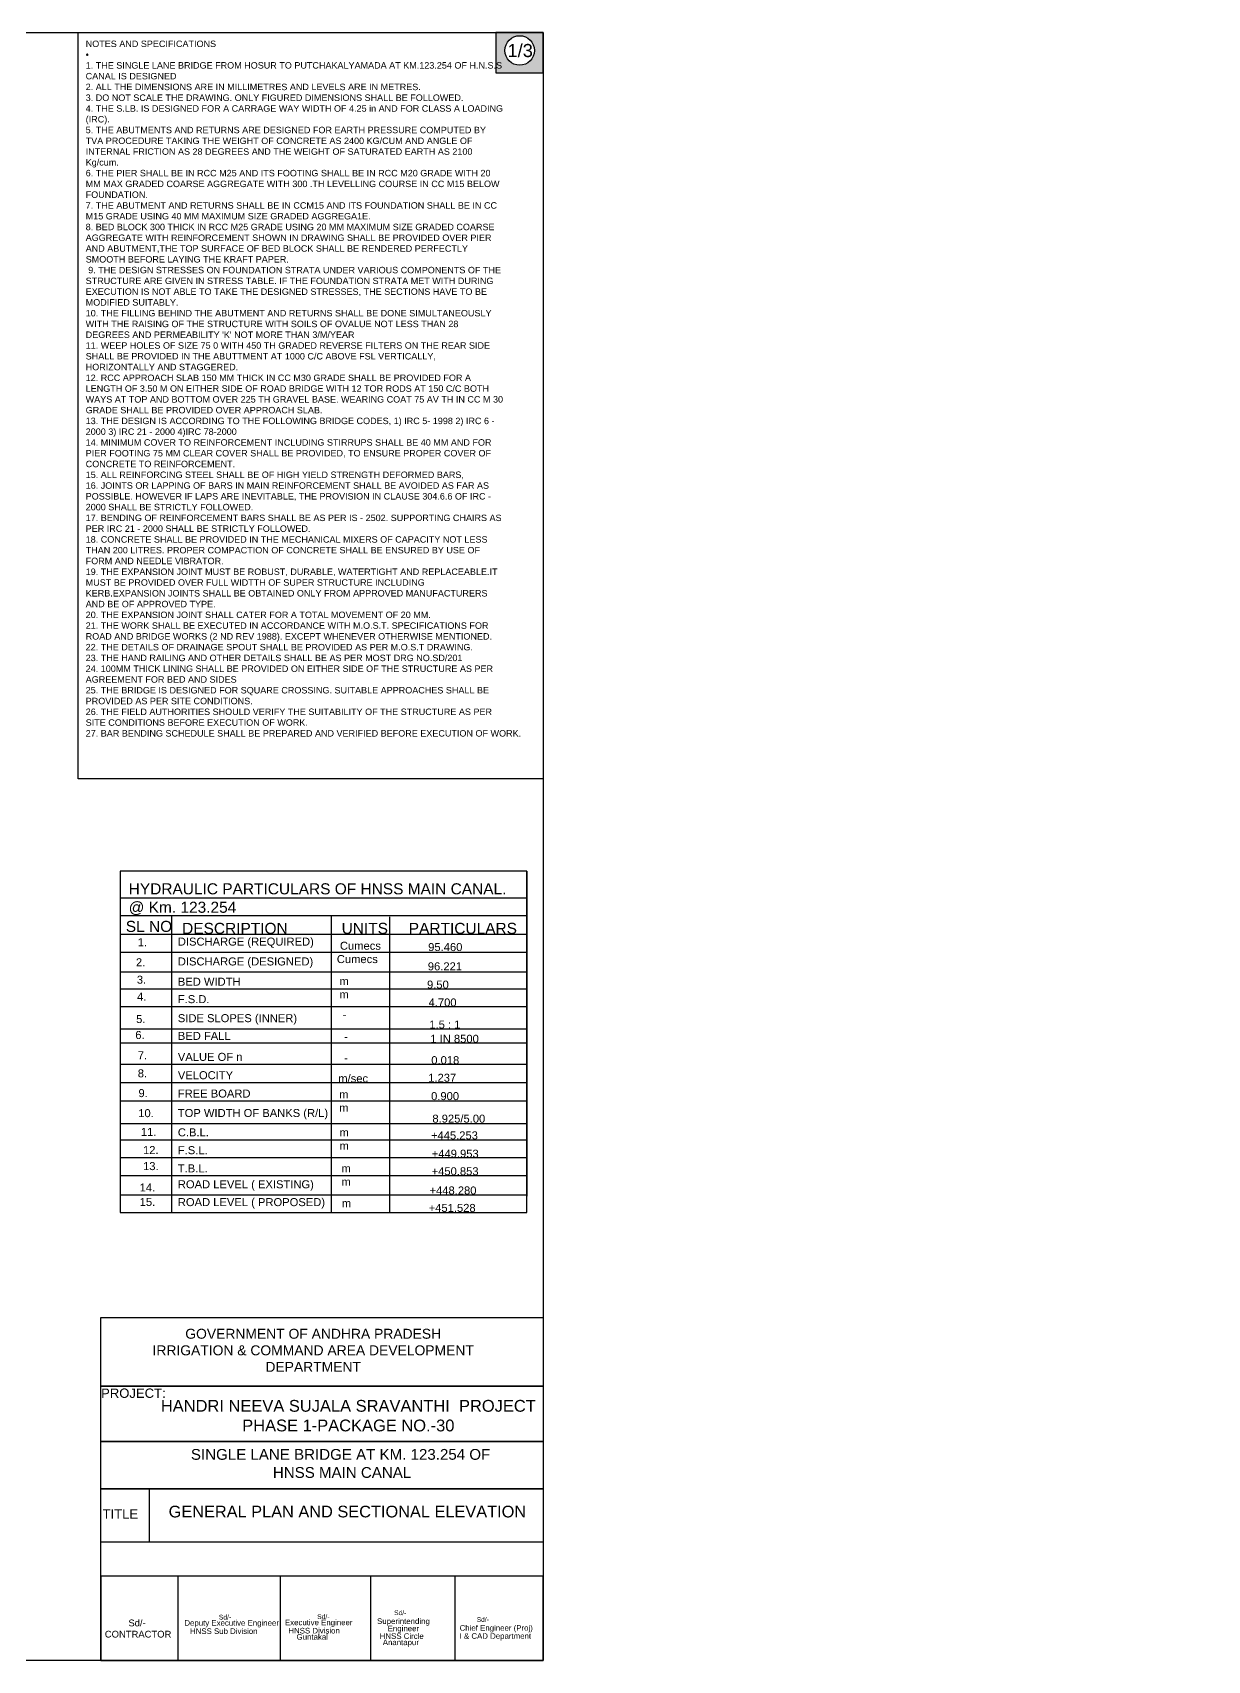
# Model space of a CAD drawing. Header units: inches. Extents: x 325 to 11487, y 381 to 10656.
# Drawn here: x 399.7 to 450, y 455.4 to 525.1 of the extents above; entities that cross this region are included whole.
import ezdxf

# ---------------------------------------------------------------- set-up
doc = ezdxf.new("R2010")
doc.units = ezdxf.units.IN
doc.header["$MEASUREMENT"] = 0
for name, color, linetype in [('DIMENSION', 255, 'Continuous'), ('DRAWING', 7, 'Continuous'), ('HATCH', 7, 'Continuous'), ('TEXT', 255, 'Continuous')]:
    doc.layers.add(name, color=color, linetype=linetype)
doc.styles.get("Standard").update_dxf_attribs({"font": 'arial.ttf'})

msp = doc.modelspace()

# ---------------------------------------------------------------- hatches: boundary and pattern name
at = {"layer": 'HATCH', "ltscale": 0.02}
h = msp.add_hatch(color=256, dxfattribs=at)
h.paths.add_polyline_path([(421.55667, 525.05893), (419.53067, 525.05893), (419.53067, 523.33321), (421.55667, 523.33321)])
h.paths.add_polyline_path([(421.17812, 524.29291, -1), (419.91265, 524.29291, -1)], flags=16)
h.paths.add_polyline_path([(419.87973, 523.85591), (421.25648, 523.85591), (421.25648, 524.7248), (419.87973, 524.7248)], flags=24)

# ---------------------------------------------------------------- linework, layer by layer
at = {"layer": 'DIMENSION', "ltscale": 0.02}
for points in [[(401.66041, 525.05893), (421.55667, 525.05893), (421.55667, 493.13885), (401.66041, 493.13885)], [(420.85462, 489.18995), (403.46487, 489.18995), (403.46487, 474.58494), (420.85462, 474.58494)]]:
    msp.add_lwpolyline(points, close=True, dxfattribs=at)
for points in [[(420.85462, 489.18995), (420.85462, 475.28575)], [(403.46487, 488.05039), (420.85462, 488.05039)], [(403.46487, 487.29604), (420.85462, 487.29604)], [(405.65027, 487.29604), (405.65027, 474.58494)], [(412.48274, 487.29604), (412.48274, 474.58494)], [(414.97626, 487.23453), (414.97626, 474.58494)], [(403.46487, 486.49013), (420.85462, 486.49013)], [(403.46487, 485.72777), (420.85462, 485.72777)], [(403.46487, 484.87832), (420.85462, 484.87832)], [(403.46487, 484.15955), (420.85462, 484.15955)], [(403.46487, 483.39719), (420.85462, 483.39719)], [(403.46487, 482.4526), (420.85462, 482.4526)], [(403.46487, 481.84274), (420.85462, 481.84274)], [(403.46487, 480.92792), (420.85462, 480.92792)], [(403.46487, 480.14379), (420.85462, 480.14379)], [(403.46487, 479.35966), (420.85462, 479.35966)], [(403.46487, 478.39661), (420.85462, 478.39661)], [(403.46487, 477.69961), (420.85462, 477.69961)], [(403.46487, 476.93725), (420.85462, 476.93725)], [(403.46487, 476.17493), (420.85462, 476.17493)], [(403.46487, 475.34725), (420.85462, 475.34725)], [(403.46487, 474.58494), (420.85462, 474.58494)], [(404.70521, 462.76414), (404.70521, 460.49307)]]:
    msp.add_lwpolyline(points, dxfattribs=at)
at = {"layer": 'DRAWING', "ltscale": 0.02}
msp.add_lwpolyline([(325.49314, 525.05893), (421.55667, 525.05893), (421.55667, 455.4306), (325.49314, 455.4306)], close=True, dxfattribs=at)
at = {"layer": 'HATCH', "ltscale": 0.02}
msp.add_circle((420.54538, 524.29291), 0.63273, dxfattribs=at)
at = {"layer": 'TEXT', "ltscale": 0.02}
for points in [[(421.55667, 525.05893), (419.53067, 525.05893), (419.53067, 523.33321), (421.55667, 523.33321)], [(421.55667, 455.4306), (402.63236, 455.4306), (402.63236, 470.09767), (421.55667, 470.09767)], [(402.63236, 470.09767), (421.55667, 470.09767), (421.55667, 467.15944), (402.63236, 467.15944)], [(402.63236, 467.15944), (421.55667, 467.15944), (421.55667, 464.79976), (402.63236, 464.79976)], [(402.63236, 464.79976), (421.55667, 464.79976), (421.55667, 462.76414), (402.63236, 462.76414)], [(402.63236, 462.76414), (421.55667, 462.76414), (421.55667, 460.49307), (402.63236, 460.49307)], [(402.63236, 455.4306), (421.55667, 455.4306), (421.55667, 459.03497), (402.63236, 459.03497)]]:
    msp.add_lwpolyline(points, close=True, dxfattribs=at)
for points in [[(405.92109, 459.03497), (405.92109, 455.4306)], [(410.29621, 459.03497), (410.29621, 455.4306)], [(414.16595, 459.03497), (414.16595, 455.4306)], [(417.76734, 459.03497), (417.76734, 455.4306)]]:
    msp.add_lwpolyline(points, dxfattribs=at)

# ---------------------------------------------------------------- texts
at = {"layer": 'DIMENSION', "attachment_point": 1}
for s, insert, char_height, width in [("NOTES AND SPECIFICATIONS \\P• \\P1. THE SINGLE LANE BRIDGE FROM HOSUR TO PUTCHAKALYAMADA AT KM.123.254 OF H.N.S.S CANAL IS DESIGNED \\P2. ALL THE DIMENSIONS ARE IN MILLIMETRES AND LEVELS ARE IN METRES.\\P3. DO NOT SCALE THE DRAWING. ONLY FIGURED DIMENSIONS SHALL BE FOLLOWED. \\P4. THE S.LB. IS DESIGNED FOR A CARRAGE WAY WIDTH OF 4.25 in AND FOR CLASS A LOADING (IRC). \\P5. THE ABUTMENTS AND RETURNS ARE DESIGNED FOR EARTH PRESSURE COMPUTED BY TVA PROCEDURE TAKING THE WEIGHT OF CONCRETE AS 2400 KG/CUM AND ANGLE OF INTERNAL FRICTION AS 28 DEGREES AND THE WEIGHT OF SATURATED EARTH AS 2100 Kg/cum.\\P6. THE PIER SHALL BE IN RCC M25 AND ITS FOOTING SHALL BE IN RCC M20 GRADE WITH 20 MM MAX GRADED COARSE AGGREGATE WITH 300 .TH LEVELLING COURSE IN CC M15 BELOW FOUNDATION. \\P7. THE ABUTMENT AND RETURNS SHALL BE IN CCM15 AND ITS FOUNDATION SHALL BE IN CC M15 GRADE USING 40 MM MAXIMUM SIZE GRADED AGGREGA1E. \\P8. BED BLOCK 300 THICK IN RCC M25 GRADE USING 20 MM MAXIMUM SIZE GRADED COARSE AGGREGATE WITH REINFORCEMENT SHOWN IN DRAWING SHALL BE PROVIDED OVER PIER AND ABUTMENT,THE TOP SURFACE OF BED BLOCK SHALL BE RENDERED PERFECTLY SMOOTH BEFORE LAYING THE KRAFT PAPER.\\P 9. THE DESIGN STRESSES ON FOUNDATION STRATA UNDER VARIOUS COMPONENTS OF THE STRUCTURE ARE GIVEN IN STRESS TABLE. IF THE FOUNDATION STRATA MET WITH DURING EXECUTION IS NOT ABLE TO TAKE THE DESIGNED STRESSES, THE SECTIONS HAVE TO BE MODIFIED SUITABLY. \\P10. THE FILLING BEHIND THE ABUTMENT AND RETURNS SHALL BE DONE SIMULTANEOUSLY WITH THE RAISING OF THE STRUCTURE WITH SOILS OF OVALUE NOT LESS THAN 28 DEGREES AND PERMEABILITY 'K' NOT MORE THAN 3/M/YEAR \\P11. WEEP HOLES OF SIZE 75 0 WITH 450 TH GRADED REVERSE FILTERS ON THE REAR SIDE SHALL BE PROVIDED IN THE ABUTTMENT AT 1000 C/C ABOVE FSL VERTICALLY, HORIZONTALLY AND STAGGERED. \\P12. RCC APPROACH SLAB 150 MM THICK IN CC M30 GRADE SHALL BE PROVIDED FOR A LENGTH OF 3.50 M ON EITHER SIDE OF ROAD BRIDGE WITH 12 TOR RODS AT 150 C/C BOTH WAYS AT TOP AND BOTTOM OVER 225 TH GRAVEL BASE. WEARING COAT 75 AV TH IN CC M 30 GRADE SHALL BE PROVIDED OVER APPROACH SLAB. \\P13. THE DESIGN IS ACCORDING TO THE FOLLOWING BRIDGE CODES, 1) IRC 5- 1998 2) IRC 6 - 2000 3) IRC 21 - 2000 4)IRC 78-2000 \\P14. MINIMUM COVER TO REINFORCEMENT INCLUDING STIRRUPS SHALL BE 40 MM AND FOR PIER FOOTING 75 MM CLEAR COVER SHALL BE PROVIDED, TO ENSURE PROPER COVER OF CONCRETE TO REINFORCEMENT. \\P15. ALL REINFORCING STEEL SHALL BE OF HIGH YIELD STRENGTH DEFORMED BARS, \\P16. JOINTS OR LAPPING OF BARS IN MAIN REINFORCEMENT SHALL BE AVOIDED AS FAR AS POSSIBLE. HOWEVER IF LAPS ARE INEVITABLE, THE PROVISION IN CLAUSE 304.6.6 OF IRC - 2000 SHALL BE STRICTLY FOLLOWED. \\P17. BENDING OF REINFORCEMENT BARS SHALL BE AS PER IS - 2502. SUPPORTING CHAIRS AS PER IRC 21 - 2000 SHALL BE STRICTLY FOLLOWED. \\P18. CONCRETE SHALL BE PROVIDED IN THE MECHANICAL MIXERS OF CAPACITY NOT LESS THAN 200 LITRES. PROPER COMPACTION OF CONCRETE SHALL BE ENSURED BY USE OF FORM AND NEEDLE VIBRATOR. \\P19. THE EXPANSION JOINT MUST BE ROBUST, DURABLE, WATERTIGHT AND REPLACEABLE.IT MUST BE PROVIDED OVER FULL WIDTTH OF SUPER STRUCTURE INCLUDING KERB.EXPANSION JOINTS SHALL BE OBTAINED ONLY FROM APPROVED MANUFACTURERS AND BE OF APPROVED TYPE. \\P20. THE EXPANSION JOINT SHALL CATER FOR A TOTAL MOVEMENT OF 20 MM. \\P21. THE WORK SHALL BE EXECUTED IN ACCORDANCE WITH M.O.S.T. SPECIFICATIONS FOR ROAD AND BRIDGE WORKS (2 ND REV 1988). EXCEPT WHENEVER OTHERWISE MENTIONED. \\P22. THE DETAILS OF DRAINAGE SPOUT SHALL BE PROVIDED AS PER M.O.S.T DRAWING. \\P23. THE HAND RAILING AND OTHER DETAILS SHALL BE AS PER MOST DRG NO.SD/201 \\P24. 100MM THICK LINING SHALL BE PROVIDED ON EITHER SIDE OF THE STRUCTURE AS PER AGREEMENT FOR BED AND SIDES \\P25. THE BRIDGE IS DESIGNED FOR SQUARE CROSSING. SUITABLE APPROACHES SHALL BE PROVIDED AS PER SITE CONDITIONS. \\P26. THE FIELD AUTHORITIES SHOULD VERIFY THE SUITABILITY OF THE STRUCTURE AS PER SITE CONDITIONS BEFORE EXECUTION OF WORK. \\P27. BAR BENDING SCHEDULE SHALL BE PREPARED AND VERIFIED BEFORE EXECUTION OF WORK. ", (401.98401, 524.71525), 0.27642825, 17.8148938), ('\\PHYDRAULIC PARTICULARS OF HNSS MAIN CANAL.  @ Km. 123.254', (403.82374, 489.45977), 0.4730913, 17.011635), (' SL NO', (403.51549, 487.06445), 0.473091, 2.2120205), (' DESCRIPTION ', (405.92492, 486.97968), 0.4730913, 5.1128231), ('UNITS', (412.93095, 486.97968), 0.473091, 1.9910497), ('PARTICULARS', (415.80312, 486.97968), 0.4730913, 4.7688961), ('1.', (404.21056, 486.32353), 0.342289, 0.4428696), ('DISCHARGE (REQUIRED)', (405.92492, 486.34834), 0.3422887, 8.3650517), (' Cumecs \\PCumecs \\P ', (412.72507, 486.17113), 0.342289, 1.8715346), (' 95.460 ', (416.49945, 486.11458), 0.342289, 1.651146), ('2.', (404.13372, 485.46458), 0.342289, 0.4428696), ('DISCHARGE (DESIGNED)', (405.92492, 485.49889), 0.3422887, 8.3267622), ('3.', (404.17117, 484.71897), 0.342289, 0.4428696), ('BED WIDTH', (405.92492, 484.63296), 0.342289, 3.786925), ('\\P 96.221 ', (416.48506, 485.86054), 0.342289, 1.5829918), ('4.', (404.18207, 483.99361), 0.342289, 0.4428696), ('m \\Pm ', (412.83702, 484.65798), 0.342289, 0.3527838), (' 9.50 \\P', (416.44974, 484.50908), 0.342289, 1.0926738), ('F.S.D.', (405.92492, 483.88674), 0.342289, 1.8490739), (' 4.700 \\P', (416.51699, 483.74672), 0.342289, 1.3719099), ('5.', (404.14192, 483.03604), 0.342289, 0.4428696), ('SIDE SLOPES (INNER)', (405.92492, 483.07317), 0.3422887, 30.4891834), ('-', (412.97281, 483.21823), 0.34229, 0.3527838), (' 1.5 : 1 ', (416.55017, 482.80212), 0.342289, 1.443006), ('6.', (404.10533, 482.35521), 0.342289, 0.4428696), ('BED FALL', (405.92492, 482.31615), 0.342289, 3.2027573), ('-', (413.03722, 482.28913), 0.34229, 0.3527838), ('1 IN 8500 \\P', (416.72473, 482.19226), 0.342289, 2.0985612), ('7.', (404.21261, 481.48536), 0.342289, 0.4428696), ('VALUE OF n', (405.92492, 481.41747), 0.342289, 3.9600745), ('-', (413.03722, 481.37432), 0.34229, 0.3527838), (' 0.018 \\P', (416.6325, 481.27745), 0.342289, 1.3738712), ('8.', (404.21261, 480.71358), 0.342289, 0.4428696), ('VELOCITY', (405.92492, 480.63334), 0.342289, 3.4236838), ('m/sec', (412.78716, 480.49775), 0.342289, 1.3013041), (' 1.237', (416.50126, 480.52457), 0.342289, 1.3731357), ('9.', (404.24132, 479.86857), 0.342289, 0.4428696), ('FREE BOARD', (405.92492, 479.84921), 0.342289, 4.4175144), (' 0.900 \\P', (416.62387, 479.7402), 0.342289, 1.3719099), ('m \\Pm ', (412.8257, 479.80918), 0.342289, 0.3527838), ('10.', (404.23204, 479.01078), 0.342289, 0.4428696), ('TOP WIDTH OF BANKS (R/L)', (405.92492, 479.01718), 0.3422887, 9.2887415), (' 8.925/5.00 ', (416.68013, 478.77479), 0.3422887, 2.4886092), ('\\P ', (449.96203, 478.8763), 0.2, 4.8879152), ('11.', (404.34332, 478.20744), 0.342289, 0.4428696), ('C.B.L.', (405.92492, 478.18916), 0.342289, 1.833487), ('m \\Pm ', (412.84134, 478.18449), 0.342289, 0.3527838), (' +445.253 \\P', (416.61922, 478.05908), 0.342289, 2.2248181), ('12.', (404.43614, 477.43169), 0.342289, 0.4428696), ('F.S.L.', (405.92492, 477.4268), 0.342289, 1.7338668), ('\\P +449.953', (416.65198, 477.84779), 0.342289, 2.2248181), ('13.', (404.43754, 476.74647), 0.342289, 0.4428696), ('T.B.L.', (405.92492, 476.64802), 0.342289, 1.7745281), ('m \\Pm ', (412.92238, 476.64606), 0.342289, 0.3527838), (' +450.853 \\P', (416.64738, 476.52469), 0.342289, 2.2248181), ('14.', (404.29356, 475.83259), 0.342289, 0.4428696), ('ROAD LEVEL ( EXISTING)', (405.92492, 475.96782), 0.3422887, 8.3653905), (' \\P +448.280 ', (416.5578, 476.27493), 0.342289, 2.2235923), ('15.', (404.29356, 475.21341), 0.342289, 0.4428696), ('ROAD LEVEL ( PROPOSED)', (405.92492, 475.20551), 0.3422887, 9.0596827), ('m \\P ', (412.93859, 475.15616), 0.342289, 0.3527838), (' +451.528 \\P', (416.52149, 474.9576), 0.342289, 2.2255536)]:
    msp.add_mtext(s, dxfattribs=dict(at, insert=insert, char_height=char_height, width=width))
at = {"layer": 'TEXT'}
for s, height, p in [('1/3', 0.559786, (420.02455, 524.01065)), ('SINGLE LANE BRIDGE AT KM. 123.254 OF', 0.462, (406.48443, 464.01275)), ('Sd/-', 0.204664, (415.1751, 457.36955)), ('Deputy Executive Engineer', 0.24, (406.20562, 456.91555)), ('HNSS Sub Division', 0.24, (406.44722, 456.56274)), ('Sd/-', 0.204664, (407.6803, 457.18113)), (' Executive Engineer', 0.24, (410.4132, 456.93689)), ('HNSS Division', 0.24, (410.6548, 456.58407)), ('Sd/-', 0.204664, (411.88787, 457.20246)), ('Superintending ', 0.24, (414.44743, 456.99016)), ('Chief Engineer (Proj)', 0.24, (417.97761, 456.69991)), ('Sd/-', 0.204664, (418.70528, 457.0793)), ('Guntakal', 0.24, (411.00473, 456.31701)), ('HNSS Circle', 0.24, (414.56268, 456.35208)), ('Anantapur', 0.24, (414.68983, 456.08501)), ('I & CAD Department', 0.24, (417.97768, 456.35584))]:
    msp.add_text(s, height=height, dxfattribs=at).set_placement(p)
at = {"layer": 'TEXT', "color": 7}
for s, insert, char_height, width, attachment_point in [('GOVERNMENT OF ANDHRA PRADESH\\PIRRIGATION & COMMAND AREA DEVELOPMENT DEPARTMENT', (411.71463, 468.69541), 0.4246452, 16.3215524, 5), ('PROJECT:', (402.64351, 467.06189), 0.4, 3.2509072, 1), ('TITLE', (402.70573, 461.88966), 0.4, 3.2509072, 1), ('GENERAL PLAN AND SECTIONAL ELEVATION', (405.53087, 462.04849), 0.5, 15.2413574, 1), ('         Sd/-\\PCONTRACTOR', (402.80203, 456.7929), 0.2887587, 4.2990256, 4)]:
    msp.add_mtext(s, dxfattribs=dict(at, insert=insert, char_height=char_height, width=width, attachment_point=attachment_point))
at = {"layer": 'TEXT'}
for s, insert, char_height, width, attachment_point in [('HANDRI NEEVA SUJALA SRAVANTHI  PROJECT\\PPHASE 1-PACKAGE NO.-30', (413.21693, 466.57269), 0.504, 21.6, 2), (' HNSS MAIN CANAL', (409.81075, 463.70134), 0.462, 6.3774436, 1), ('Engineer', (414.90096, 456.91804), 0.24, 1.3861719, 1)]:
    msp.add_mtext(s, dxfattribs=dict(at, insert=insert, char_height=char_height, width=width, attachment_point=attachment_point))

doc.saveas('drawing.dxf')
